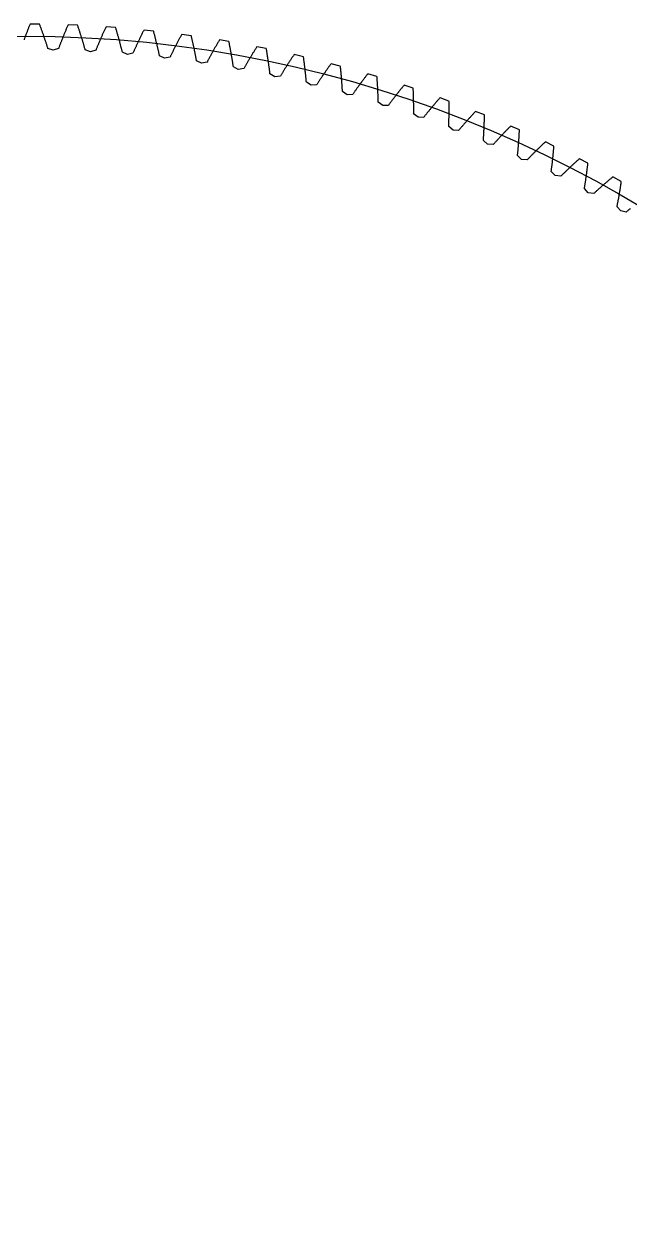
# Model space of a CAD drawing. Extents: x -119 to 119, y 119 to 356.
# Drawn here: x 0 to 59.4, y 238 to 356.4 of the extents above; entities that cross this region are included whole.
import ezdxf

# ---------------------------------------------------------------- set-up
doc = ezdxf.new("R2010")
doc.units = 0
doc.layers.get('0').update_dxf_attribs({"linetype": 'CONTINUOUS'})

msp = doc.modelspace()

# ---------------------------------------------------------------- linework, layer by layer
msp.add_lwpolyline([(59.409528, 338.32467), (59.358953, 338.281546), (59.30869, 338.238536), (59.258764, 338.195666), (59.20915, 338.152938), (59.159874, 338.11035), (59.110936, 338.067876), (59.062338, 338.025571), (59.01405, 337.983378), (58.475287, 338.092457), (58.475287, 338.092457), (58.114325, 338.507042), (58.127166, 338.569864), (58.139979, 338.633054), (58.152736, 338.696582), (58.165436, 338.760477), (58.178079, 338.824711), (58.190694, 338.889284), (58.203282, 338.954223), (58.215784, 339.019501), (58.228258, 339.085146), (58.240648, 339.151158), (58.253009, 339.217508), (58.265314, 339.284197), (58.277562, 339.351253), (58.289754, 339.418676), (58.30189, 339.486409), (58.313941, 339.554538), (58.325964, 339.623005), (58.337902, 339.691811), (58.349783, 339.760983), (58.361608, 339.830495), (58.373377, 339.900373), (58.385061, 339.97059), (58.396688, 340.041174), (58.408231, 340.112096), (58.419718, 340.183385), (58.43112, 340.255013), (58.442465, 340.327008), (58.453726, 340.399342), (58.464902, 340.472042), (58.476021, 340.545081), (58.487056, 340.618487), (58.498006, 340.692232), (58.5089, 340.766344), (58.519681, 340.840794), (58.530405, 340.915583), (58.532099, 340.975132), (57.721754, 341.429904), (57.671857, 341.397364), (57.613606, 341.349274), (57.555666, 341.301268), (57.498093, 341.253374), (57.44083, 341.205594), (57.383934, 341.157955), (57.327377, 341.110429), (57.271158, 341.062987), (57.215278, 341.015687), (57.159737, 340.968528), (57.104534, 340.921453), (57.04967, 340.874519), (56.995145, 340.827727), (56.94093, 340.781019), (56.887082, 340.734481), (56.833572, 340.688027), (56.780374, 340.641742), (56.727542, 340.595543), (56.67502, 340.549512), (56.622837, 340.503595), (56.570993, 340.45779), (56.519459, 340.412155), (56.468264, 340.366632), (56.417408, 340.321251), (56.36689, 340.276011), (56.316682, 340.230883), (56.266814, 340.185925), (56.217284, 340.14108), (56.168064, 340.096376), (56.119183, 340.051842), (56.070613, 340.00742), (56.022381, 339.963139), (55.974488, 339.919028), (55.926905, 339.875058), (55.879633, 339.8312), (55.8327, 339.787512), (55.290776, 339.879658), (55.290776, 339.879658), (54.917001, 340.282699), (54.927867, 340.345889), (54.938648, 340.409445), (54.9494, 340.47334), (54.960097, 340.537574), (54.970736, 340.602175), (54.98132, 340.667142), (54.991847, 340.732449), (55.002289, 340.798094), (55.012675, 340.864077), (55.023032, 340.930456), (55.033277, 340.997145), (55.043493, 341.064201), (55.053625, 341.131596), (55.063672, 341.199357), (55.073691, 341.267457), (55.083597, 341.335924), (55.093475, 341.40473), (55.10324, 341.473875), (55.112948, 341.543386), (55.122572, 341.613264), (55.132139, 341.683453), (55.141622, 341.754008), (55.15102, 341.824931), (55.160333, 341.896192), (55.169562, 341.967792), (55.178706, 342.039758), (55.187794, 342.112064), (55.196768, 342.184708), (55.205686, 342.257719), (55.214492, 342.331096), (55.223212, 342.404785), (55.231848, 342.47884), (55.2404, 342.553262), (55.248838, 342.628022), (55.257192, 342.703122), (55.257107, 342.762671), (54.432877, 343.19179), (54.384053, 343.157697), (54.327298, 343.107772), (54.27091, 343.057988), (54.214861, 343.008317), (54.15915, 342.958759), (54.103778, 342.909342), (54.048716, 342.860066), (53.994022, 342.810902), (53.939666, 342.761852), (53.88562, 342.712971), (53.831913, 342.664203), (53.778573, 342.615548), (53.725544, 342.567062), (53.672825, 342.51869), (53.620472, 342.470458), (53.568431, 342.422367), (53.516728, 342.374418), (53.465363, 342.326609), (53.414309, 342.278942), (53.363594, 342.231387), (53.313217, 342.184002), (53.263151, 342.136758), (53.213423, 342.089655), (53.164006, 342.042694), (53.114928, 341.995873), (53.066188, 341.949222), (53.01773, 341.902683), (52.96964, 341.856314), (52.92186, 341.810114), (52.87439, 341.764027), (52.827259, 341.718138), (52.780438, 341.672362), (52.733928, 341.626754), (52.687756, 341.581317), (52.641895, 341.53602), (52.596344, 341.490864), (52.051797, 341.565907), (52.051797, 341.565907), (51.665547, 341.957039), (51.674409, 342.020539), (51.683214, 342.084378), (51.691935, 342.148583), (51.700628, 342.213156), (51.709235, 342.278039), (51.717758, 342.343288), (51.726225, 342.408905), (51.734607, 342.47486), (51.742933, 342.541154), (51.751174, 342.607787), (51.75933, 342.674787), (51.76743, 342.742125), (51.775445, 342.809802), (51.783375, 342.877846), (51.791221, 342.946228), (51.798982, 343.014977), (51.806687, 343.084065), (51.814278, 343.153492), (51.821786, 343.223257), (51.829236, 343.29339), (51.836574, 343.36386), (51.843827, 343.434698), (51.850996, 343.505846), (51.858079, 343.577362), (51.86505, 343.649244), (51.871936, 343.721436), (51.878738, 343.793995), (51.885427, 343.866893), (51.892031, 343.940158), (51.89855, 344.013762), (51.904956, 344.087704), (51.91125, 344.161985), (51.917459, 344.236633), (51.923555, 344.311619), (51.929538, 344.386944), (51.927562, 344.446465), (51.090266, 344.849478), (51.042514, 344.813862), (50.987367, 344.762187), (50.932588, 344.710653), (50.878119, 344.659232), (50.823989, 344.607981), (50.770169, 344.556842), (50.716716, 344.505844), (50.663574, 344.454988), (50.61077, 344.404273), (50.558305, 344.353698), (50.506178, 344.303265), (50.454362, 344.252973), (50.402885, 344.202851), (50.351718, 344.152841), (50.30089, 344.103), (50.2504, 344.053301), (50.200221, 344.003743), (50.150381, 343.954326), (50.100879, 343.905078), (50.05166, 343.855971), (50.002807, 343.807034), (49.954236, 343.758238), (49.906005, 343.709583), (49.858112, 343.661097), (49.810529, 343.612752), (49.763257, 343.564577), (49.716323, 343.516571), (49.669672, 343.468706), (49.623387, 343.42101), (49.577385, 343.373484), (49.531693, 343.326099), (49.48634, 343.278912), (49.441298, 343.231865), (49.396565, 343.184988), (49.352144, 343.138252), (49.30806, 343.091714), (48.761424, 343.149626), (48.761424, 343.149626), (48.363068, 343.528396), (48.369926, 343.59215), (48.376727, 343.656271), (48.383444, 343.720702), (48.390076, 343.7855), (48.396652, 343.850637), (48.403115, 343.916113), (48.409521, 343.981955), (48.415843, 344.048136), (48.422052, 344.114656), (48.428204, 344.181543), (48.434272, 344.24874), (48.440227, 344.316304), (48.446126, 344.384235), (48.451911, 344.452476), (48.457612, 344.521084), (48.463228, 344.590031), (48.468732, 344.659317), (48.47415, 344.728941), (48.479484, 344.798932), (48.484705, 344.869262), (48.489814, 344.93993), (48.494865, 345.010938), (48.499776, 345.082283), (48.504602, 345.153996), (48.509343, 345.226047), (48.513944, 345.298437), (48.518459, 345.371166), (48.522862, 345.444262), (48.527152, 345.517668), (48.531357, 345.59144), (48.535421, 345.665552), (48.5394, 345.740002), (48.543238, 345.814791), (48.546992, 345.889919), (48.550604, 345.965413), (48.546794, 346.024849), (47.697249, 346.401362), (47.650654, 346.364278), (47.597145, 346.310881), (47.544002, 346.257654), (47.49117, 346.204568), (47.438677, 346.151623), (47.386522, 346.09882), (47.334678, 346.046157), (47.283172, 345.993664), (47.231977, 345.941311), (47.181121, 345.889128), (47.130603, 345.837087), (47.080396, 345.785186), (47.030527, 345.733455), (46.980969, 345.681864), (46.931721, 345.630444), (46.882812, 345.579192), (46.834213, 345.528082), (46.785953, 345.47714), (46.738004, 345.42634), (46.690365, 345.37571), (46.643064, 345.325248), (46.596074, 345.274956), (46.549395, 345.224834), (46.503026, 345.174852), (46.456995, 345.125068), (46.411247, 345.075425), (46.365837, 345.025952), (46.320738, 344.976648), (46.27595, 344.927541), (46.231471, 344.878575), (46.187304, 344.829779), (46.143446, 344.78118), (46.099899, 344.732751), (46.056691, 344.684491), (46.013765, 344.6364), (45.971121, 344.588479), (45.422961, 344.629204), (45.422961, 344.629204), (45.012892, 344.995274), (45.017746, 345.059226), (45.022544, 345.123488), (45.027229, 345.188117), (45.031829, 345.253084), (45.036345, 345.318419), (45.040748, 345.384064), (45.045066, 345.450075), (45.049299, 345.516398), (45.053448, 345.583087), (45.057483, 345.650143), (45.061434, 345.717509), (45.065273, 345.785214), (45.069026, 345.853286), (45.072667, 345.921669), (45.076223, 345.990418), (45.079638, 346.059506), (45.082996, 346.128933), (45.086214, 346.198726), (45.089346, 346.26883), (45.092338, 346.339273), (45.095245, 346.410082), (45.098067, 346.481202), (45.100607, 346.552689), (45.103147, 346.624515), (45.105687, 346.696679), (45.107945, 346.769182), (45.110202, 346.842024), (45.112178, 346.915204), (45.114154, 346.988723), (45.116129, 347.06258), (45.117822, 347.136776), (45.119516, 347.211311), (45.120927, 347.286185), (45.122338, 347.361425), (45.123467, 347.436976), (45.117766, 347.496271), (44.256819, 347.845888), (44.211409, 347.807365), (44.159622, 347.752331), (44.108172, 347.697439), (44.057034, 347.642716), (44.006234, 347.588163), (43.955744, 347.53375), (43.905593, 347.479479), (43.855753, 347.425405), (43.806251, 347.371472), (43.75706, 347.317709), (43.708179, 347.264087), (43.659637, 347.210662), (43.611405, 347.157379), (43.563484, 347.104264), (43.515901, 347.05132), (43.468629, 346.998544), (43.421667, 346.945938), (43.375016, 346.893501), (43.328675, 346.841233), (43.282672, 346.789135), (43.236952, 346.737206), (43.191571, 346.685475), (43.1465, 346.633885), (43.101712, 346.582492), (43.057262, 346.531269), (43.013122, 346.480215), (42.969265, 346.429358), (42.925746, 346.378671), (42.88251, 346.328153), (42.839612, 346.277833), (42.796996, 346.227682), (42.754691, 346.177701), (42.712696, 346.127917), (42.670984, 346.07833), (42.62961, 346.028913), (42.58849, 345.979694), (42.039314, 346.003174), (42.039314, 346.003174), (41.617956, 346.356178), (41.620807, 346.420242), (41.623629, 346.484646), (41.626169, 346.549387), (41.628709, 346.614468), (41.631249, 346.679887), (41.633507, 346.745673), (41.635765, 346.811769), (41.638022, 346.878204), (41.639998, 346.945006), (41.641974, 347.012119), (41.643667, 347.079598), (41.64536, 347.147388), (41.647054, 347.215545), (41.648465, 347.284012), (41.649876, 347.352846), (41.651287, 347.42199), (41.652416, 347.491502), (41.653545, 347.561323), (41.654391, 347.631512), (41.655238, 347.702039), (41.655802, 347.772877), (41.656367, 347.844082), (41.656931, 347.915597), (41.657214, 347.987451), (41.657383, 348.059671), (41.657468, 348.132202), (41.657383, 348.205072), (41.657214, 348.278281), (41.656931, 348.351828), (41.656367, 348.425714), (41.655802, 348.499938), (41.654956, 348.574501), (41.654109, 348.649375), (41.65298, 348.724615), (41.651851, 348.800166), (41.644288, 348.859235), (40.772786, 349.181674), (40.72859, 349.14174), (40.67858, 349.085098), (40.628852, 349.028625), (40.579463, 348.972322), (40.530413, 348.916188), (40.481673, 348.860195), (40.433244, 348.804399), (40.385125, 348.748773), (40.337317, 348.693317), (40.289847, 348.638029), (40.242688, 348.582911), (40.195839, 348.527991), (40.1493, 348.473212), (40.103072, 348.41863), (40.057183, 348.364217), (40.011576, 348.309974), (39.966279, 348.255929), (39.921321, 348.202052), (39.876645, 348.148346), (39.83228, 348.094836), (39.788253, 348.041496), (39.744509, 347.988354), (39.701075, 347.935381), (39.657923, 347.882605), (39.61511, 347.829999), (39.572579, 347.77759), (39.530359, 347.725379), (39.488449, 347.673337), (39.446821, 347.621493), (39.405504, 347.569846), (39.364497, 347.518397), (39.3238, 347.467118), (39.283358, 347.416035), (39.243254, 347.365151), (39.203432, 347.314464), (39.163893, 347.263974), (38.614237, 347.270183), (38.614237, 347.270183), (38.182014, 347.609809), (38.18286, 347.67393), (38.183707, 347.73839), (38.184272, 347.80316), (38.184836, 347.868296), (38.185118, 347.933772), (38.1854, 347.999586), (38.18557, 348.065711), (38.185626, 348.132202), (38.18557, 348.199004), (38.1854, 348.266173), (38.185118, 348.333653), (38.184554, 348.401471), (38.183989, 348.469656), (38.183425, 348.538151), (38.182578, 348.606957), (38.181732, 348.676129), (38.180603, 348.745641), (38.179474, 348.815462), (38.178345, 348.885651), (38.176934, 348.95615), (38.17524, 349.026988), (38.173547, 349.098164), (38.171854, 349.169651), (38.169878, 349.241505), (38.167903, 349.313669), (38.165645, 349.386172), (38.163387, 349.459014), (38.160847, 349.532194), (38.158307, 349.605685), (38.155485, 349.679514), (38.152578, 349.753682), (38.149502, 349.828189), (38.146313, 349.903006), (38.142954, 349.978162), (38.139483, 350.053656), (38.130057, 350.112471), (37.248874, 350.407337), (37.205948, 350.366048), (37.157716, 350.307854), (37.109823, 350.249857), (37.062241, 350.19203), (37.01494, 350.134372), (36.967978, 350.076911), (36.921327, 350.01962), (36.874986, 349.962498), (36.828956, 349.905574), (36.783236, 349.848819), (36.737826, 349.792262), (36.692727, 349.735874), (36.647938, 349.679655), (36.60346, 349.623662), (36.559292, 349.56781), (36.515407, 349.512184), (36.47186, 349.456728), (36.428595, 349.401469), (36.385641, 349.346407), (36.342969, 349.291515), (36.300636, 349.23682), (36.258585, 349.182323), (36.216816, 349.128024), (36.175357, 349.073922), (36.134209, 349.019989), (36.093372, 348.966282), (36.052816, 348.912744), (36.012543, 348.859433), (35.972581, 348.806318), (35.9329, 348.753374), (35.89353, 348.700654), (35.854442, 348.648133), (35.815637, 348.595809), (35.777142, 348.543711), (35.738929, 348.491782), (35.701026, 348.440079), (35.151427, 348.429016), (35.151427, 348.429016), (34.708733, 348.754898), (34.707604, 348.81899), (34.706193, 348.88345), (34.704782, 348.94822), (34.703371, 349.013357), (34.701678, 349.078804), (34.699984, 349.144562), (34.698009, 349.210686), (34.696033, 349.27715), (34.693775, 349.343924), (34.691518, 349.411036), (34.688978, 349.478487), (34.686438, 349.546249), (34.683898, 349.614377), (34.681075, 349.682816), (34.67814, 349.751594), (34.675064, 349.820682), (34.671847, 349.890108), (34.668488, 349.959874), (34.664989, 350.029978), (34.661376, 350.100392), (34.657594, 350.171173), (34.6537, 350.242237), (34.649636, 350.313667), (34.645431, 350.385408), (34.641084, 350.45746), (34.636597, 350.529878), (34.631969, 350.602606), (34.627171, 350.675646), (34.622232, 350.749023), (34.617152, 350.82274), (34.611903, 350.896767), (34.606512, 350.971132), (34.600952, 351.045836), (34.595252, 351.120851), (34.589381, 351.196176), (34.578121, 351.254681), (33.688105, 351.521748), (33.646505, 351.479104), (33.600136, 351.419442), (33.554077, 351.35995), (33.508329, 351.300655), (33.462891, 351.241558), (33.417736, 351.18263), (33.372919, 351.123899), (33.328384, 351.065366), (33.28416, 351.007003), (33.240246, 350.948865), (33.196643, 350.890896), (33.15335, 350.833126), (33.110339, 350.775524), (33.067639, 350.718148), (33.025249, 350.66097), (32.983142, 350.603961), (32.941345, 350.547178), (32.89983, 350.490592), (32.858625, 350.434204), (32.817703, 350.377986), (32.777091, 350.321993), (32.73679, 350.266198), (32.696743, 350.210628), (32.657034, 350.155228), (32.617579, 350.100053), (32.578435, 350.045076), (32.539573, 349.990325), (32.501022, 349.935744), (32.462724, 349.881388), (32.424737, 349.827257), (32.387032, 349.773325), (32.349638, 349.71959), (32.312497, 349.66608), (32.275639, 349.612768), (32.239091, 349.559682), (32.202797, 349.506822), (31.653847, 349.478515), (31.653847, 349.478515), (31.201134, 349.790314), (31.197945, 349.854351), (31.194643, 349.918726), (31.1912, 349.983439), (31.187616, 350.048463), (31.18389, 350.113826), (31.180052, 350.179527), (31.176073, 350.245539), (31.171952, 350.311889), (31.167691, 350.378578), (31.163316, 350.445578), (31.158773, 350.512916), (31.154116, 350.580593), (31.14929, 350.64858), (31.144323, 350.716906), (31.139243, 350.785543), (31.133994, 350.854518), (31.128603, 350.923804), (31.123043, 350.993428), (31.117371, 351.063391), (31.111529, 351.133664), (31.105546, 351.204276), (31.099393, 351.275198), (31.0931, 351.34646), (31.086637, 351.418031), (31.080033, 351.489913), (31.073288, 351.562134), (31.066345, 351.634693), (31.059261, 351.707563), (31.052036, 351.780743), (31.044642, 351.854262), (31.03705, 351.928091), (31.029346, 352.002259), (31.021443, 352.076738), (31.013372, 352.151527), (31.005159, 352.226654), (30.992064, 352.284764), (30.094089, 352.523721), (30.053873, 352.479808), (30.009394, 352.418706), (29.965227, 352.357803), (29.921341, 352.297125), (29.877794, 352.236617), (29.83453, 352.176306), (29.791547, 352.116192), (29.748903, 352.056277), (29.706542, 351.996558), (29.664462, 351.937066), (29.622694, 351.877743), (29.581235, 351.818646), (29.540059, 351.759746), (29.499165, 351.701044), (29.458581, 351.642567), (29.418308, 351.58426), (29.378317, 351.526207), (29.338609, 351.468323), (29.299182, 351.410665), (29.260066, 351.353205), (29.221232, 351.29597), (29.182681, 351.238933), (29.144412, 351.182122), (29.106453, 351.125508), (29.068748, 351.06912), (29.031353, 351.012958), (28.994241, 350.956993), (28.957411, 350.901226), (28.920863, 350.845713), (28.884598, 350.790397), (28.848586, 350.735307), (28.812885, 350.680443), (28.777466, 350.625777), (28.742301, 350.571336), (28.707419, 350.517121), (28.672818, 350.46316), (28.125025, 350.41761), (28.125025, 350.41761), (27.662745, 350.715044), (27.657552, 350.778939), (27.652218, 350.843173), (27.646743, 350.907745), (27.641127, 350.972628), (27.635341, 351.03785), (27.629443, 351.103382), (27.623403, 351.169252), (27.617194, 351.235462), (27.610844, 351.301953), (27.604353, 351.368812), (27.597721, 351.435952), (27.590919, 351.50346), (27.583977, 351.57125), (27.576865, 351.639378), (27.569612, 351.707845), (27.562189, 351.776623), (27.554626, 351.845711), (27.546893, 351.915109), (27.539019, 351.984874), (27.530975, 352.054922), (27.522763, 352.125308), (27.514409, 352.196005), (27.505886, 352.267012), (27.497165, 352.338358), (27.488303, 352.410014), (27.4793, 352.481981), (27.4701, 352.554286), (27.46073, 352.626874), (27.451191, 352.6998), (27.441483, 352.773065), (27.431605, 352.846612), (27.421558, 352.920498), (27.411313, 352.994694), (27.400899, 353.0692), (27.390316, 353.144018), (27.375443, 353.201676), (26.470384, 353.412326), (26.43155, 353.367171), (26.38902, 353.304715), (26.346771, 353.242457), (26.304833, 353.180396), (26.263205, 353.118561), (26.221859, 353.056924), (26.180796, 352.995484), (26.140043, 352.93427), (26.099572, 352.873254), (26.059384, 352.812463), (26.019506, 352.75187), (25.97991, 352.691502), (25.940625, 352.631333), (25.901594, 352.571389), (25.862873, 352.511642), (25.824434, 352.452122), (25.786278, 352.392798), (25.748403, 352.333729), (25.71084, 352.274858), (25.67353, 352.216212), (25.636502, 352.157764), (25.599785, 352.099541), (25.563322, 352.041573), (25.527141, 351.983802), (25.491242, 351.926229), (25.455626, 351.868909), (25.420292, 351.811816), (25.385212, 351.754948), (25.350442, 351.698278), (25.315926, 351.641862), (25.281664, 351.585671), (25.247713, 351.529706), (25.214016, 351.473968), (25.180572, 351.418454), (25.147439, 351.363167), (25.114532, 351.308134), (24.568432, 351.245396), (24.568432, 351.245396), (24.097065, 351.528154), (24.08984, 351.59188), (24.082502, 351.655916), (24.074995, 351.720263), (24.067347, 351.784948), (24.059529, 351.849972), (24.05157, 351.915278), (24.043442, 351.980923), (24.035173, 352.046879), (24.026735, 352.113173), (24.018155, 352.179777), (24.009406, 352.246692), (24.000488, 352.313917), (23.991401, 352.381481), (23.982172, 352.449356), (23.972774, 352.517541), (23.963207, 352.586064), (23.95347, 352.65487), (23.943564, 352.724014), (23.933489, 352.793469), (23.923272, 352.863235), (23.912858, 352.933339), (23.902275, 353.003725), (23.891494, 353.07445), (23.880572, 353.145485), (23.869452, 353.216831), (23.858192, 353.288487), (23.846705, 353.360454), (23.835078, 353.432731), (23.823253, 353.505318), (23.811258, 353.578216), (23.799066, 353.651425), (23.786705, 353.724944), (23.774146, 353.798801), (23.76139, 353.872941), (23.748464, 353.947391), (23.731756, 354.00457), (22.820545, 354.186688), (22.783151, 354.140318), (22.742596, 354.076564), (22.702351, 354.013008), (22.662388, 353.949677), (22.622708, 353.886544), (22.583309, 353.823637), (22.544193, 353.760955), (22.505388, 353.698471), (22.466864, 353.636213), (22.428623, 353.574181), (22.390664, 353.512374), (22.352988, 353.450793), (22.315593, 353.38941), (22.278481, 353.32828), (22.241623, 353.267349), (22.205075, 353.206643), (22.16881, 353.146162), (22.132826, 353.085908), (22.097097, 353.025908), (22.06165, 352.966105), (22.026485, 352.906528), (21.991602, 352.847204), (21.957002, 352.788079), (21.922655, 352.729207), (21.888591, 352.670562), (21.854781, 352.612142), (21.821253, 352.553976), (21.787979, 352.496007), (21.754987, 352.438293), (21.722278, 352.380832), (21.689822, 352.323569), (21.65762, 352.26656), (21.625673, 352.209806), (21.594008, 352.153276), (21.562624, 352.096973), (21.531467, 352.040924), (20.987625, 351.961083), (20.987625, 351.961083), (20.507565, 352.228884), (20.498364, 352.292356), (20.489023, 352.35611), (20.479484, 352.420202), (20.469804, 352.484634), (20.459954, 352.549347), (20.449963, 352.614399), (20.439775, 352.679734), (20.429446, 352.745407), (20.418919, 352.81139), (20.408251, 352.877684), (20.397385, 352.944317), (20.386379, 353.011232), (20.375174, 353.078457), (20.363829, 353.146021), (20.352286, 353.213896), (20.340574, 353.282052), (20.328664, 353.350548), (20.316613, 353.419325), (20.304365, 353.488442), (20.291919, 353.557868), (20.279332, 353.627577), (20.266547, 353.697625), (20.253565, 353.767954), (20.240413, 353.838595), (20.227064, 353.909574), (20.213518, 353.980835), (20.199802, 354.052406), (20.185916, 354.124288), (20.171805, 354.196452), (20.157525, 354.268955), (20.143047, 354.34174), (20.128371, 354.414836), (20.113498, 354.488242), (20.098427, 354.561958), (20.083187, 354.635985), (20.064674, 354.692599), (19.148213, 354.845987), (19.112286, 354.798489), (19.073763, 354.733465), (19.035494, 354.668695), (18.997535, 354.604122), (18.959858, 354.539804), (18.922464, 354.475683), (18.885352, 354.411788), (18.848522, 354.348147), (18.811974, 354.284703), (18.77568, 354.221514), (18.739697, 354.158522), (18.703967, 354.095784), (18.66852, 354.033272), (18.633355, 353.970985), (18.598444, 353.908924), (18.563816, 353.847118), (18.529469, 353.785537), (18.495377, 353.724182), (18.461567, 353.663052), (18.42801, 353.602177), (18.394736, 353.541556), (18.361745, 353.481132), (18.329007, 353.420962), (18.296523, 353.361046), (18.264293, 353.301356), (18.232346, 353.24192), (18.20068, 353.18271), (18.169241, 353.123726), (18.138084, 353.065024), (18.10718, 353.006547), (18.076531, 352.948296), (18.046136, 352.8903), (18.016022, 352.832557), (17.986135, 352.775068), (17.95653, 352.717806), (17.927151, 352.660797), (17.386074, 352.56391), (17.386074, 352.56391), (16.897858, 352.816527), (16.886682, 352.87966), (16.875308, 352.943104), (16.863766, 353.006858), (16.852082, 353.07095), (16.8402, 353.135325), (16.828149, 353.20001), (16.815929, 353.265034), (16.803539, 353.330341), (16.790952, 353.395957), (16.778196, 353.461884), (16.76527, 353.528122), (16.752147, 353.59467), (16.738854, 353.661528), (16.725364, 353.728697), (16.711704, 353.796148), (16.697847, 353.86391), (16.683821, 353.93201), (16.669597, 354.000393), (16.655175, 354.069057), (16.640584, 354.138061), (16.625796, 354.207346), (16.61081, 354.276942), (16.595626, 354.346849), (16.580245, 354.417037), (16.564695, 354.487565), (16.548918, 354.558374), (16.532973, 354.629466), (16.516802, 354.700868), (16.500461, 354.772581), (16.483894, 354.844576), (16.46713, 354.916881), (16.450169, 354.989497), (16.43301, 355.062395), (16.415625, 355.135603), (16.398071, 355.209094), (16.377807, 355.265087), (15.456944, 355.389632), (15.422541, 355.341033), (15.386078, 355.274824), (15.349869, 355.208868), (15.31397, 355.143167), (15.278326, 355.077663), (15.242963, 355.012413), (15.207883, 354.947389), (15.173057, 354.882619), (15.138513, 354.818075), (15.104251, 354.753757), (15.070243, 354.689664), (15.03649, 354.625825), (15.003046, 354.562241), (14.969829, 354.498882), (14.936893, 354.435777), (14.90424, 354.372898), (14.871841, 354.310273), (14.839696, 354.247873), (14.807805, 354.185728), (14.776196, 354.123808), (14.744841, 354.062171), (14.71374, 354.00076), (14.682922, 353.939574), (14.652329, 353.87867), (14.622018, 353.817992), (14.591933, 353.757569), (14.56213, 353.697399), (14.532582, 353.637483), (14.503259, 353.577793), (14.474218, 353.518385), (14.445432, 353.459203), (14.416871, 353.400304), (14.388564, 353.34163), (14.360511, 353.283238), (14.332712, 353.225072), (14.305139, 353.16716), (13.767364, 353.05334), (13.767364, 353.05334), (13.271472, 353.290463), (13.258292, 353.353229), (13.244943, 353.416306), (13.231424, 353.479664), (13.217708, 353.543334), (13.203823, 353.607314), (13.18974, 353.671604), (13.175488, 353.736176), (13.161038, 353.801087), (13.146419, 353.866281), (13.131602, 353.931756), (13.116588, 353.99757), (13.101376, 354.063667), (13.085995, 354.130074), (13.070417, 354.196763), (13.05464, 354.263791), (13.038667, 354.331072), (13.022495, 354.398693), (13.006126, 354.466596), (12.98956, 354.53478), (12.972796, 354.603276), (12.955834, 354.672082), (12.938675, 354.74117), (12.921319, 354.810568), (12.903736, 354.880249), (12.885984, 354.950212), (12.868007, 355.020485), (12.849804, 355.091069), (12.831403, 355.161935), (12.812804, 355.233083), (12.794008, 355.304542), (12.774986, 355.376282), (12.755739, 355.448306), (12.736294, 355.520639), (12.716651, 355.593255), (12.696754, 355.666153), (12.674741, 355.721497), (11.750435, 355.817057), (11.717584, 355.767386), (11.68321, 355.700104), (11.649117, 355.633048), (11.615279, 355.566218), (11.581723, 355.499642), (11.54842, 355.43332), (11.515372, 355.367223), (11.482606, 355.301381), (11.450122, 355.235764), (11.417893, 355.170401), (11.385917, 355.105293), (11.354195, 355.040438), (11.322727, 354.975809), (11.291542, 354.911462), (11.26061, 354.847342), (11.229933, 354.783475), (11.199509, 354.719834), (11.16934, 354.656475), (11.139452, 354.593342), (11.109791, 354.530491), (11.080383, 354.467866), (11.05123, 354.405523), (11.02233, 354.343406), (10.993684, 354.281571), (10.965293, 354.219962), (10.937127, 354.158635), (10.909215, 354.097562), (10.881558, 354.036743), (10.854154, 353.976178), (10.826976, 353.915867), (10.800052, 353.85581), (10.773354, 353.796036), (10.746909, 353.736515), (10.720719, 353.677248), (10.694755, 353.618264), (10.669016, 353.559533), (10.13508, 353.428836), (10.13508, 353.428836), (9.631962, 353.650296), (9.616835, 353.712611), (9.60151, 353.775208), (9.586016, 353.838143), (9.570297, 353.901333), (9.554408, 353.964861), (9.538321, 354.028671), (9.522037, 354.092764), (9.505555, 354.157167), (9.488904, 354.221881), (9.472027, 354.286876), (9.454952, 354.352183), (9.43768, 354.417771), (9.420211, 354.483642), (9.402544, 354.549823), (9.384679, 354.616314), (9.366589, 354.68306), (9.348301, 354.750144), (9.329815, 354.817482), (9.311132, 354.885131), (9.292223, 354.953062), (9.273117, 355.021303), (9.253784, 355.089827), (9.234255, 355.158633), (9.214499, 355.227721), (9.194546, 355.297119), (9.174367, 355.3668), (9.153962, 355.436763), (9.13336, 355.507008), (9.112532, 355.577535), (9.091478, 355.648373), (9.070227, 355.719465), (9.048722, 355.790867), (9.027019, 355.862551), (9.00509, 355.934518), (8.982936, 356.006767), (8.959201, 356.061377), (8.032355, 356.127868), (8.001056, 356.077181), (7.968798, 356.008827), (7.936823, 355.940727), (7.905129, 355.872881), (7.873661, 355.805288), (7.842476, 355.73795), (7.811516, 355.670838), (7.780838, 355.604008), (7.750415, 355.537403), (7.720245, 355.471081), (7.69033, 355.404984), (7.660668, 355.33917), (7.631261, 355.273582), (7.602107, 355.208276), (7.573208, 355.143223), (7.544562, 355.078425), (7.516142, 355.013881), (7.488005, 354.949591), (7.460093, 354.885554), (7.432407, 354.8218), (7.405003, 354.7583), (7.377825, 354.695054), (7.350873, 354.632062), (7.324175, 354.569353), (7.29773, 354.506897), (7.271512, 354.444695), (7.245548, 354.382776), (7.219809, 354.32111), (7.194324, 354.259727), (7.169037, 354.198597), (7.144032, 354.137722), (7.119225, 354.077129), (7.094672, 354.016818), (7.070344, 353.956761), (7.046242, 353.896986), (7.022366, 353.837466), (6.492804, 353.690089), (6.492804, 353.690089), (5.98297, 353.895604), (5.965896, 353.95741), (5.948624, 354.019527), (5.931126, 354.081898), (5.913459, 354.144608), (5.895566, 354.207572), (5.877504, 354.270846), (5.859216, 354.334431), (5.840702, 354.39827), (5.822019, 354.462419), (5.80311, 354.52685), (5.784003, 354.591592), (5.764671, 354.656588), (5.745141, 354.721894), (5.725414, 354.78751), (5.705461, 354.853381), (5.685282, 354.919534), (5.664906, 354.985997), (5.644303, 355.052743), (5.623504, 355.119771), (5.602478, 355.187081), (5.581227, 355.254673), (5.55975, 355.322547), (5.538075, 355.390704), (5.516146, 355.459143), (5.49402, 355.527892), (5.471668, 355.596896), (5.44909, 355.666181), (5.426287, 355.735749), (5.403257, 355.805599), (5.380002, 355.875731), (5.356493, 355.946117), (5.332786, 356.016814), (5.308826, 356.087765), (5.284639, 356.159026), (5.260227, 356.230513), (5.234799, 356.284389), (4.306316, 356.321699), (4.276626, 356.27008), (4.246541, 356.200738), (4.216739, 356.131678), (4.187162, 356.062873), (4.157839, 355.994321), (4.12877, 355.926023), (4.099955, 355.857979), (4.071394, 355.790218), (4.043087, 355.72271), (4.015006, 355.655457), (3.987179, 355.588457), (3.959606, 355.52174), (3.932259, 355.455276), (3.905194, 355.389067), (3.878326, 355.32314), (3.851741, 355.257467), (3.825353, 355.192048), (3.799247, 355.126911), (3.773339, 355.062056), (3.747714, 354.997456), (3.722285, 354.933109), (3.697111, 354.869044), (3.672163, 354.805262), (3.647468, 354.741734), (3.622971, 354.67846), (3.598728, 354.615496), (3.574711, 354.552786), (3.55092, 354.49033), (3.527383, 354.428157), (3.504043, 354.366266), (3.480929, 354.304656), (3.458069, 354.24333), (3.435406, 354.182257), (3.41297, 354.121466), (3.390759, 354.060958), (3.368774, 354.000703), (2.844094, 353.83676), (2.844094, 353.83676), (2.328079, 354.026188), (2.309058, 354.08743), (2.289838, 354.148954), (2.270393, 354.210761), (2.250779, 354.272878), (2.23091, 354.335249), (2.210844, 354.397931), (2.190581, 354.460895), (2.170091, 354.524141), (2.149376, 354.587669), (2.128464, 354.651479), (2.107325, 354.715572), (2.085989, 354.779947), (2.064399, 354.844604), (2.042612, 354.909543), (2.020598, 354.974765), (1.998359, 355.040269), (1.975922, 355.106055), (1.953232, 355.172123), (1.930315, 355.238445), (1.907201, 355.305078), (1.883833, 355.371964), (1.86024, 355.439133), (1.83642, 355.506584), (1.812375, 355.57429), (1.788104, 355.642305), (1.763578, 355.710575), (1.738828, 355.779126), (1.713851, 355.847932), (1.688648, 355.91702), (1.663192, 355.98639), (1.63751, 356.056015), (1.611574, 356.125921), (1.585412, 356.19611), (1.558996, 356.266552), (1.532354, 356.337249), (1.505232, 356.390279), (0.576044, 356.398435), (0.547991, 356.345885), (0.520107, 356.27564), (0.49245, 356.205677), (0.465074, 356.135968), (0.437924, 356.066542), (0.411, 355.997369), (0.384358, 355.92845), (0.357914, 355.859814), (0.331752, 355.79146), (0.305788, 355.723359), (0.280106, 355.655513), (0.254621, 355.587949), (0.22939, 355.520667), (0.204385, 355.45364), (0.179634, 355.386894), (0.155109, 355.320431), (0.13081, 355.254221), (0.106736, 355.188294), (0.082889, 355.122649), (0.059295, 355.057258), (0.035927, 354.992178), (0.012756, 354.927352), (-0.01016, 354.862807)])
at = {"linetype": 'Continuous'}
msp.add_circle((0, 237.631111), 117.593536, dxfattribs=at)

doc.saveas('drawing.dxf')
